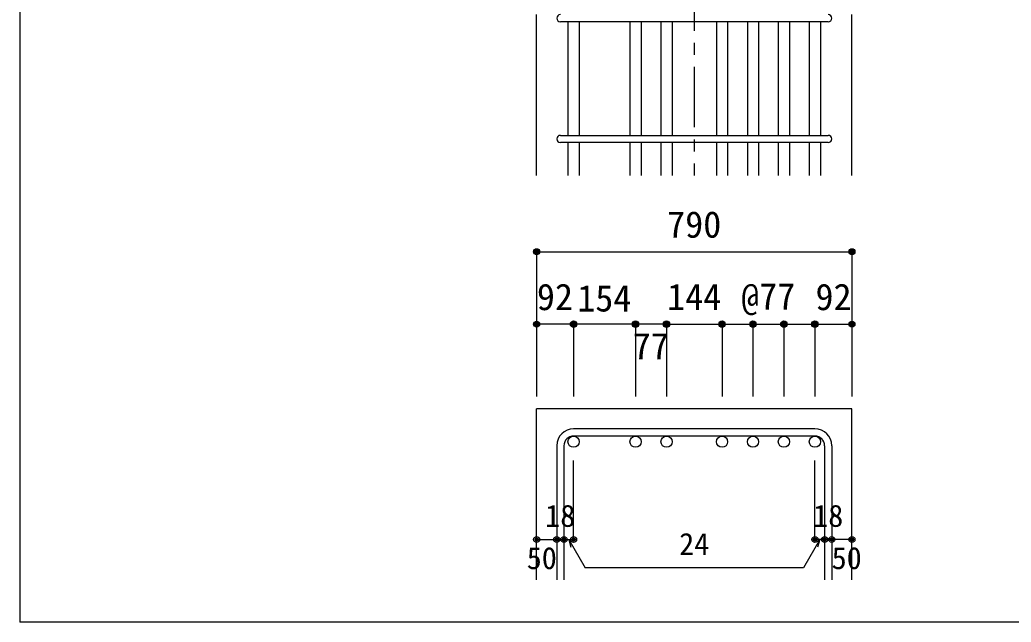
# Model space of a CAD drawing. Units: millimetres at full size, sheet at 1:30; some dimension numbers follow another scale. Extents: x -5973 to 5954, y -4195 to 4201.
# Drawn here: x -5973 to -3508, y -4195 to -2699 of the extents above; entities that cross this region are included whole.
import ezdxf
from ezdxf.enums import TextEntityAlignment as Align

# ---------------------------------------------------------------- set-up
doc = ezdxf.new("R2010")
doc.units = ezdxf.units.MM
doc.header["$LTSCALE"] = 30
doc.header["$PDMODE"] = 32
doc.header["$PDSIZE"] = 15
doc.linetypes.add('CHAIN1', pattern=[8, 5, -1, 1, -1])
for name, color, linetype in [('0-1_躯体線', 2, 'Continuous'), ('0-3_立上り筋', 3, 'Continuous'), ('0-5_基礎梁筋', 7, 'Continuous'), ('0-6_スタラップ筋', 7, 'Continuous'), ('0-D_寸法', 4, 'Continuous'), ('F-0_枠', 6, 'Continuous')]:
    doc.layers.add(name, color=color, linetype=linetype)
doc.styles.add('ＭＳ ゴシック', font='')
doc.styles.get('ＭＳ ゴシック').set_extended_font_data('MS Gothic')

msp = doc.modelspace()

# ---------------------------------------------------------------- linework, layer by layer
at = {"layer": '0-1_躯体線'}
for p, q in [((-4687.8, -3085.79), (-4687.8, -2685.79)), ((-3903.8, -3085.79), (-3903.8, -2685.79)), ((-4687.8, -4089.89), (-4687.8, -3664.89)), ((-3903.8, -3664.89), (-4687.8, -3664.89)), ((-3903.8, -4089.89), (-3903.8, -3664.89))]:
    msp.add_line(p, q, dxfattribs=at)
at = {"layer": '0-5_基礎梁筋'}
for p, q in [((-4609.8, -2703.79), (-4609.8, -2985.79)), ((-4581.8, -2703.79), (-4581.8, -2985.79)), ((-4455.8, -2703.79), (-4455.8, -2985.79)), ((-4427.8, -2703.79), (-4427.8, -2985.79)), ((-4378.8, -2703.79), (-4378.8, -2985.79)), ((-4350.8, -2703.79), (-4350.8, -2985.79)), ((-4240.8, -2703.79), (-4240.8, -2985.79)), ((-4212.8, -2703.79), (-4212.8, -2985.79)), ((-4163.8, -2703.79), (-4163.8, -2985.79)), ((-4135.8, -2703.79), (-4135.8, -2985.79)), ((-4086.8, -2703.79), (-4086.8, -2985.79)), ((-4058.8, -2703.79), (-4058.8, -2985.79)), ((-4009.8, -2703.79), (-4009.8, -2985.79)), ((-3981.8, -2703.79), (-3981.8, -2985.79)), ((-4609.8, -3003.79), (-4609.8, -3085.79)), ((-4581.8, -3003.79), (-4581.8, -3085.79)), ((-4455.8, -3003.79), (-4455.8, -3085.79)), ((-4427.8, -3003.79), (-4427.8, -3085.79)), ((-4378.8, -3003.79), (-4378.8, -3085.79)), ((-4350.8, -3003.79), (-4350.8, -3085.79)), ((-4240.8, -3003.79), (-4240.8, -3085.79)), ((-4212.8, -3003.79), (-4212.8, -3085.79)), ((-4163.8, -3003.79), (-4163.8, -3085.79)), ((-4135.8, -3003.79), (-4135.8, -3085.79)), ((-4086.8, -3003.79), (-4086.8, -3085.79)), ((-4058.8, -3003.79), (-4058.8, -3085.79)), ((-4009.8, -3003.79), (-4009.8, -3085.79)), ((-3981.8, -3003.79), (-3981.8, -3085.79))]:
    msp.add_line(p, q, dxfattribs=at)
at = {"layer": '0-5_基礎梁筋', "color": 3}
for centre in [(-4595.8, -3746.89), (-4441.8, -3746.89), (-4364.8, -3746.89), (-4226.8, -3746.89), (-4149.8, -3746.89), (-4072.8, -3746.89), (-3995.8, -3746.89)]:
    msp.add_circle(centre, 14, dxfattribs=at)
at = {"layer": '0-6_スタラップ筋'}
for p, q in [((-3962.8, -2703.79), (-4628.8, -2703.79)), ((-4628.8, -2985.79), (-3962.8, -2985.79)), ((-3962.8, -3003.79), (-4628.8, -3003.79)), ((-3995.8, -3714.89), (-4595.8, -3714.89)), ((-3995.8, -3732.89), (-4595.8, -3732.89)), ((-4637.8, -3756.89), (-4637.8, -4089.89)), ((-4619.8, -3756.89), (-4619.8, -4089.89)), ((-3971.8, -3756.89), (-3971.8, -4089.89)), ((-3953.8, -3756.89), (-3953.8, -4089.89))]:
    msp.add_line(p, q, dxfattribs=at)
for centre, radius, start, end in [((-4628.8, -2694.79), 9, 90, 270), ((-3962.8, -2694.79), 9, 270, 90), ((-4628.8, -2994.79), 9, 90, 270), ((-3962.8, -2994.79), 9, 270, 90), ((-4595.8, -3756.89), 42, 90, 180), ((-3995.8, -3756.89), 42, 0, 90), ((-4595.8, -3756.89), 24, 90, 180), ((-3995.8, -3756.89), 24, 0, 90)]:
    msp.add_arc(centre, radius, start, end, dxfattribs=at)
at = {"layer": '0-D_寸法', "linetype": 'CHAIN1'}
msp.add_line((-4295.8, -1135.79), (-4295.8, -3085.79), dxfattribs=at)
at = {"layer": '0-D_寸法'}
for p, q in [((-4687.8, -3274.89), (-4687.8, -3454.89)), ((-4687.8, -3274.89), (-3903.8, -3274.89)), ((-3903.8, -3274.89), (-3903.8, -3454.89)), ((-4687.8, -3454.89), (-4687.8, -3634.89)), ((-4601.8, -3454.89), (-4687.8, -3454.89)), ((-4364.8, -3454.89), (-4595.8, -3454.89)), ((-4595.8, -3454.89), (-4595.8, -3634.89)), ((-4441.8, -3454.89), (-4441.8, -3634.89)), ((-4441.8, -3454.89), (-4441.8, -3634.89)), ((-4364.8, -3454.89), (-4364.8, -3634.89)), ((-4364.8, -3454.89), (-4364.8, -3634.89)), ((-4226.8, -3454.89), (-4226.8, -3634.89)), ((-4226.8, -3454.89), (-4226.8, -3634.89)), ((-4149.8, -3454.89), (-4149.8, -3634.89)), ((-4149.8, -3454.89), (-4149.8, -3634.89)), ((-4072.8, -3454.89), (-4072.8, -3634.89)), ((-4072.8, -3454.89), (-4072.8, -3634.89)), ((-3995.8, -3454.89), (-3995.8, -3634.89)), ((-3989.8, -3454.89), (-3903.8, -3454.89)), ((-3903.8, -3454.89), (-3903.8, -3634.89)), ((-4595.8, -3989.89), (-4595.8, -3793.81)), ((-3995.8, -3989.89), (-3995.8, -3793.81)), ((-4687.8, -3989.89), (-4637.8, -3989.89)), ((-4637.8, -3989.89), (-4619.8, -3989.89)), ((-4619.8, -3989.89), (-4595.8, -3989.89)), ((-4607.8, -3989.89), (-4567.35, -4059.96)), ((-4607.8, -3989.89), (-4602.62, -4009.21)), ((-3983.8, -3989.89), (-4024.25, -4059.96)), ((-3971.8, -3989.89), (-3995.8, -3989.89)), ((-3983.8, -3989.89), (-3988.98, -4009.21)), ((-3953.8, -3989.89), (-3971.8, -3989.89)), ((-3903.8, -3989.89), (-3953.8, -3989.89)), ((-4024.25, -4059.96), (-4567.35, -4059.96))]:
    msp.add_line(p, q, dxfattribs=at)
msp.add_lwpolyline([(-4364.8, -3454.89), (-4226.8, -3454.89), (-3995.8, -3454.89)], dxfattribs=at)
for centre, radius in [((-4687.8, -3274.89), 7.2), ((-4687.8, -3274.89), 6.4), ((-4687.8, -3274.89), 5.6), ((-4687.8, -3274.89), 4.8), ((-4687.8, -3274.89), 4), ((-4687.8, -3274.89), 3.2), ((-4687.8, -3274.89), 2.4), ((-4687.8, -3274.89), 1.6), ((-4687.8, -3274.89), 0.8), ((-3903.8, -3274.89), 7.2), ((-3903.8, -3274.89), 6.4), ((-3903.8, -3274.89), 5.6), ((-3903.8, -3274.89), 4.8), ((-3903.8, -3274.89), 4), ((-3903.8, -3274.89), 3.2), ((-3903.8, -3274.89), 2.4), ((-3903.8, -3274.89), 1.6), ((-3903.8, -3274.89), 0.8), ((-4687.8, -3454.89), 7.2), ((-4687.8, -3454.89), 6.4), ((-4687.8, -3454.89), 5.6), ((-4687.8, -3454.89), 4.8), ((-4687.8, -3454.89), 4), ((-4595.8, -3454.89), 8), ((-4595.8, -3454.89), 7.2), ((-4595.8, -3454.89), 6.4), ((-4595.8, -3454.89), 5.6), ((-4595.8, -3454.89), 4.8), ((-4595.8, -3454.89), 4), ((-4441.8, -3454.89), 8), ((-4441.8, -3454.89), 7.2), ((-4441.8, -3454.89), 6.4), ((-4441.8, -3454.89), 5.6), ((-4441.8, -3454.89), 4.8), ((-4441.8, -3454.89), 4), ((-4364.8, -3454.89), 8), ((-4364.8, -3454.89), 7.2), ((-4364.8, -3454.89), 6.4), ((-4364.8, -3454.89), 5.6), ((-4364.8, -3454.89), 4.8), ((-4364.8, -3454.89), 4), ((-4226.8, -3454.89), 8), ((-4226.8, -3454.89), 7.2), ((-4226.8, -3454.89), 6.4), ((-4226.8, -3454.89), 5.6), ((-4226.8, -3454.89), 4.8), ((-4226.8, -3454.89), 4), ((-4149.8, -3454.89), 8), ((-4149.8, -3454.89), 7.2), ((-4149.8, -3454.89), 6.4), ((-4149.8, -3454.89), 5.6), ((-4149.8, -3454.89), 4.8), ((-4149.8, -3454.89), 4), ((-4072.8, -3454.89), 8), ((-4072.8, -3454.89), 7.2), ((-4072.8, -3454.89), 6.4), ((-4072.8, -3454.89), 5.6), ((-4072.8, -3454.89), 4.8), ((-4072.8, -3454.89), 4), ((-3995.8, -3454.89), 8), ((-3995.8, -3454.89), 7.2), ((-3995.8, -3454.89), 6.4), ((-3995.8, -3454.89), 5.6), ((-3995.8, -3454.89), 4.8), ((-3995.8, -3454.89), 4), ((-3903.8, -3454.89), 7.2), ((-3903.8, -3454.89), 6.4), ((-3903.8, -3454.89), 5.6), ((-3903.8, -3454.89), 4.8), ((-3903.8, -3454.89), 4), ((-4687.8, -3454.89), 3.2), ((-4687.8, -3454.89), 2.4), ((-4687.8, -3454.89), 1.6), ((-4687.8, -3454.89), 0.8), ((-4595.8, -3454.89), 3.2), ((-4595.8, -3454.89), 2.4), ((-4595.8, -3454.89), 1.6), ((-4595.8, -3454.89), 0.8), ((-4441.8, -3454.89), 3.2), ((-4441.8, -3454.89), 2.4), ((-4441.8, -3454.89), 1.6), ((-4441.8, -3454.89), 0.8), ((-4364.8, -3454.89), 3.2), ((-4364.8, -3454.89), 2.4), ((-4364.8, -3454.89), 1.6), ((-4364.8, -3454.89), 0.8), ((-4226.8, -3454.89), 3.2), ((-4226.8, -3454.89), 2.4), ((-4226.8, -3454.89), 1.6), ((-4226.8, -3454.89), 0.8), ((-4149.8, -3454.89), 3.2), ((-4149.8, -3454.89), 2.4), ((-4149.8, -3454.89), 1.6), ((-4149.8, -3454.89), 0.8), ((-4072.8, -3454.89), 3.2), ((-4072.8, -3454.89), 2.4), ((-4072.8, -3454.89), 1.6), ((-4072.8, -3454.89), 0.8), ((-3995.8, -3454.89), 3.2), ((-3995.8, -3454.89), 2.4), ((-3995.8, -3454.89), 1.6), ((-3995.8, -3454.89), 0.8), ((-3903.8, -3454.89), 3.2), ((-3903.8, -3454.89), 2.4), ((-3903.8, -3454.89), 1.6), ((-3903.8, -3454.89), 0.8), ((-4687.8, -3989.89), 4), ((-4687.8, -3989.89), 3.6), ((-4687.8, -3989.89), 3.2), ((-4687.8, -3989.89), 2.8), ((-4687.8, -3989.89), 2.4), ((-4687.8, -3989.89), 2), ((-4687.8, -3989.89), 1.6), ((-4687.8, -3989.89), 1.2), ((-4687.8, -3989.89), 0.8), ((-4687.8, -3989.89), 0.4), ((-4637.8, -3989.89), 4), ((-4637.8, -3989.89), 3.6), ((-4637.8, -3989.89), 3.2), ((-4637.8, -3989.89), 2.8), ((-4637.8, -3989.89), 2.4), ((-4637.8, -3989.89), 2), ((-4637.8, -3989.89), 1.6), ((-4637.8, -3989.89), 1.2), ((-4637.8, -3989.89), 0.8), ((-4637.8, -3989.89), 0.4), ((-4619.8, -3989.89), 4), ((-4619.8, -3989.89), 3.6), ((-4619.8, -3989.89), 3.2), ((-4619.8, -3989.89), 2.8), ((-4619.8, -3989.89), 2.4), ((-4619.8, -3989.89), 2), ((-4619.8, -3989.89), 1.6), ((-4619.8, -3989.89), 1.2), ((-4619.8, -3989.89), 0.8), ((-4619.8, -3989.89), 0.4), ((-4595.8, -3989.89), 4), ((-4595.8, -3989.89), 3.6), ((-4595.8, -3989.89), 3.2), ((-4595.8, -3989.89), 2.8), ((-4595.8, -3989.89), 2.4), ((-4595.8, -3989.89), 2), ((-4595.8, -3989.89), 1.6), ((-4595.8, -3989.89), 1.2), ((-4595.8, -3989.89), 0.8), ((-4595.8, -3989.89), 0.4), ((-3995.8, -3989.89), 4), ((-3995.8, -3989.89), 3.6), ((-3995.8, -3989.89), 3.2), ((-3995.8, -3989.89), 2.8), ((-3995.8, -3989.89), 2.4), ((-3995.8, -3989.89), 2), ((-3995.8, -3989.89), 1.6), ((-3995.8, -3989.89), 1.2), ((-3995.8, -3989.89), 0.8), ((-3995.8, -3989.89), 0.4), ((-3971.8, -3989.89), 4), ((-3971.8, -3989.89), 3.6), ((-3971.8, -3989.89), 3.2), ((-3971.8, -3989.89), 2.8), ((-3971.8, -3989.89), 2.4), ((-3971.8, -3989.89), 2), ((-3971.8, -3989.89), 1.6), ((-3971.8, -3989.89), 1.2), ((-3971.8, -3989.89), 0.8), ((-3971.8, -3989.89), 0.4), ((-3953.8, -3989.89), 4), ((-3953.8, -3989.89), 3.6), ((-3953.8, -3989.89), 3.2), ((-3953.8, -3989.89), 2.8), ((-3953.8, -3989.89), 2.4), ((-3953.8, -3989.89), 2), ((-3953.8, -3989.89), 1.6), ((-3953.8, -3989.89), 1.2), ((-3953.8, -3989.89), 0.8), ((-3953.8, -3989.89), 0.4), ((-3903.8, -3989.89), 4), ((-3903.8, -3989.89), 3.6), ((-3903.8, -3989.89), 3.2), ((-3903.8, -3989.89), 2.8), ((-3903.8, -3989.89), 2.4), ((-3903.8, -3989.89), 2), ((-3903.8, -3989.89), 1.6), ((-3903.8, -3989.89), 1.2), ((-3903.8, -3989.89), 0.8), ((-3903.8, -3989.89), 0.4)]:
    msp.add_circle(centre, radius, dxfattribs=at)
at = {"layer": '0-D_寸法', "color": 7}
for p in [(-4687.8, -3274.89), (-3903.8, -3274.89), (-4687.8, -3454.89), (-4595.8, -3454.89), (-4595.8, -3454.89), (-4441.8, -3454.89), (-4441.8, -3454.89), (-4364.8, -3454.89), (-4364.8, -3454.89), (-4226.8, -3454.89), (-4226.8, -3454.89), (-4149.8, -3454.89), (-4149.8, -3454.89), (-4072.8, -3454.89), (-4072.8, -3454.89), (-3995.8, -3454.89), (-3995.8, -3454.89), (-3903.8, -3454.89), (-4687.8, -3989.89), (-4637.8, -3989.89), (-4619.8, -3989.89), (-4595.8, -3989.89), (-4595.8, -3989.89), (-3995.8, -3989.89), (-3995.8, -3989.89), (-3971.8, -3989.89), (-3953.8, -3989.89), (-3903.8, -3989.89)]:
    msp.add_point(p, dxfattribs=at)
at = {"layer": 'F-0_枠'}
msp.add_line((-5972.88, 4201.15), (-5972.88, -4195.24), dxfattribs=at)
msp.add_lwpolyline([(5954.1, -4195.24), (590.94, -4195.24), (-5972.88, -4195.24)], dxfattribs=at)

# ---------------------------------------------------------------- texts
at = {"layer": '0-3_立上り筋', "color": 4, "style": 'ＭＳ ゴシック'}
msp.add_text('154', height=65.98, dxfattribs=at).set_placement((-4586.85, -3443.22), align=Align.BOTTOM_LEFT)
at = {"layer": '0-D_寸法', "style": 'ＭＳ ゴシック'}
for s, height, p in [('790', 65.98, (-4363.3, -3259.89)), ('92', 65.98, (-4687.16, -3439.8)), ('144', 65.98, (-4363.3, -3439.89)), ('@77', 65.98, (-4179.26, -3438.36)), ('92', 65.98, (-3994.44, -3439.8)), ('77', 65.98, (-4448.75, -3562.38)), ('18', 54.99, (-4666.47, -3974.92)), ('18', 54.99, (-4000.13, -3974.92)), ('24', 54.99, (-4333.3, -4044.96)), ('50', 54.99, (-4712.38, -4080)), ('50', 54.99, (-3954.22, -4080))]:
    msp.add_text(s, height=height, dxfattribs=at).set_placement(p, align=Align.BOTTOM_LEFT)

doc.saveas('drawing.dxf')
